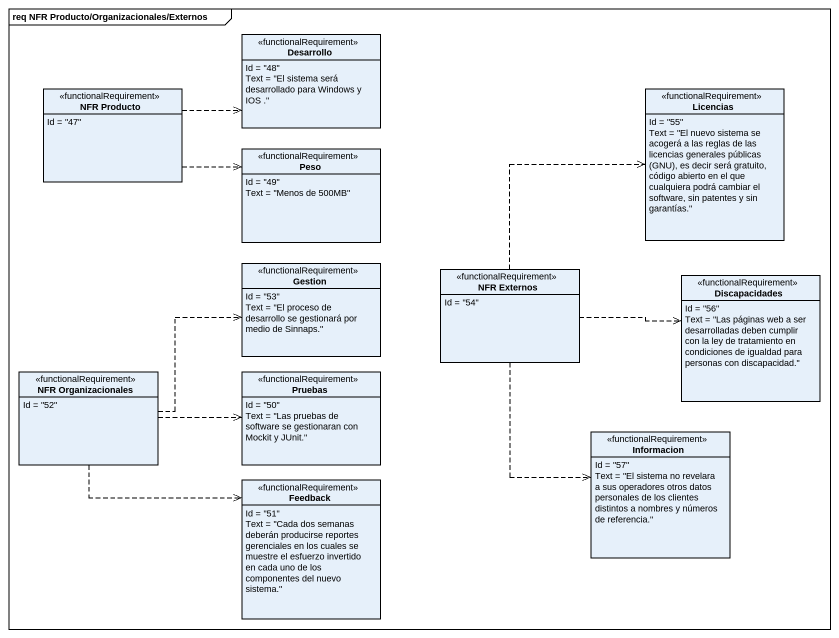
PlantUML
@startuml
mainframe req NFR Producto/Organizacionales/Externos
hide circle
hide empty members
class Desarrollo <<functionalRequirement>> {
  Id = "48"
  Text = "El sistema será desarrollado para Windows y IOS ."
}
class "NFR Producto" as NFR_Producto <<functionalRequirement>> {
  Id = "47"
}
class Licencias <<functionalRequirement>> {
  Id = "55"
  {field} Text = "El nuevo sistema se acogerá a las reglas de las licencias generales públicas (GNU), es decir será gratuito, código abierto en el que cualquiera podrá cambiar el software, sin patentes y sin garantías."
}
class Peso <<functionalRequirement>> {
  Id = "49"
  Text = "Menos de 500MB"
}
class Gestion <<functionalRequirement>> {
  Id = "53"
  Text = "El proceso de desarrollo se gestionará por medio de Sinnaps."
}
class "NFR Externos" as NFR_Externos <<functionalRequirement>> {
  Id = "54"
}
class Discapacidades <<functionalRequirement>> {
  Id = "56"
  Text = "Las páginas web a ser desarrolladas deben cumplir con la ley de tratamiento en condiciones de igualdad para personas con discapacidad."
}
class "NFR Organizacionales" as NFR_Organizacionales <<functionalRequirement>> {
  Id = "52"
}
class Pruebas <<functionalRequirement>> {
  Id = "50"
  Text = "Las pruebas de software se gestionaran con Mockit y JUnit."
}
class Informacion <<functionalRequirement>> {
  Id = "57"
  Text = "El sistema no revelara a sus operadores otros datos personales de los clientes distintos a nombres y números de referencia."
}
class Feedback <<functionalRequirement>> {
  Id = "51"
  Text = "Cada dos semanas deberán producirse reportes gerenciales en los cuales se muestre el esfuerzo invertido en cada uno de los componentes del nuevo sistema."
}
NFR_Producto .right.> Desarrollo
NFR_Producto .right.> Peso
NFR_Externos .up.> Licencias
NFR_Externos .right.> Discapacidades
NFR_Externos ..> Informacion
NFR_Organizacionales .right.> Gestion
NFR_Organizacionales .right.> Pruebas
NFR_Organizacionales .right.> Feedback
@enduml
